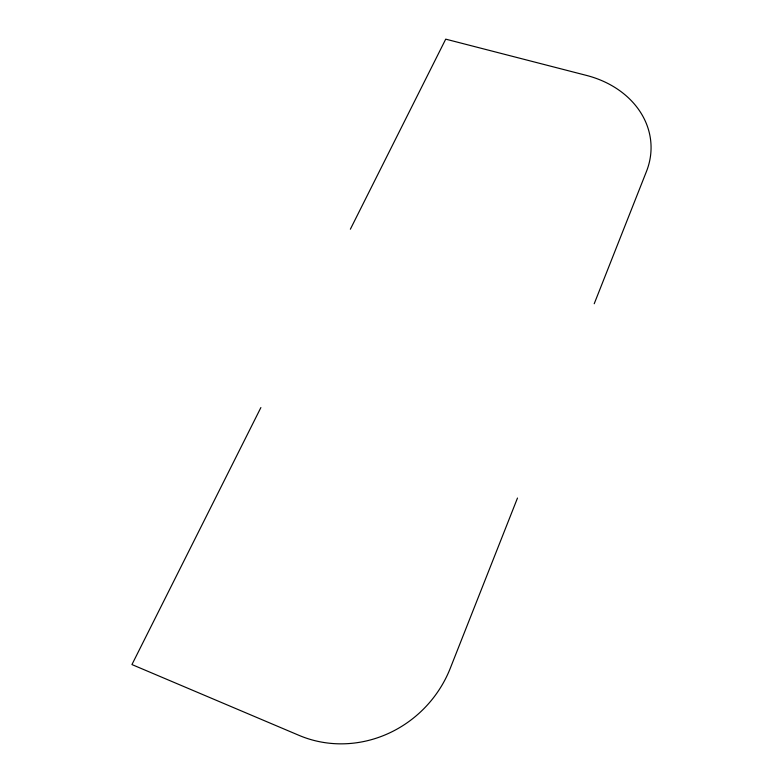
<?xml version="1.0" encoding="UTF-8"?>
<svg xmlns="http://www.w3.org/2000/svg" width="783" height="783" viewBox="0 0 783 783"><rect width="100%" height="100%" fill="white"/><g stroke="black" fill="none" stroke-linecap="round" stroke-linejoin="round"><path stroke-width="1.17" d="M517.494 498.037L450.264 668.31A114.67 108.71 -47.8 0 1 299.145 735.413L131.945 664.561L260.886 407.561M594.219 303.745L646.445 171.497A94.763 77.243 -2.9 0 0 586.555 75.432L445.723 39.15L350.363 229.213"/></g></svg>
